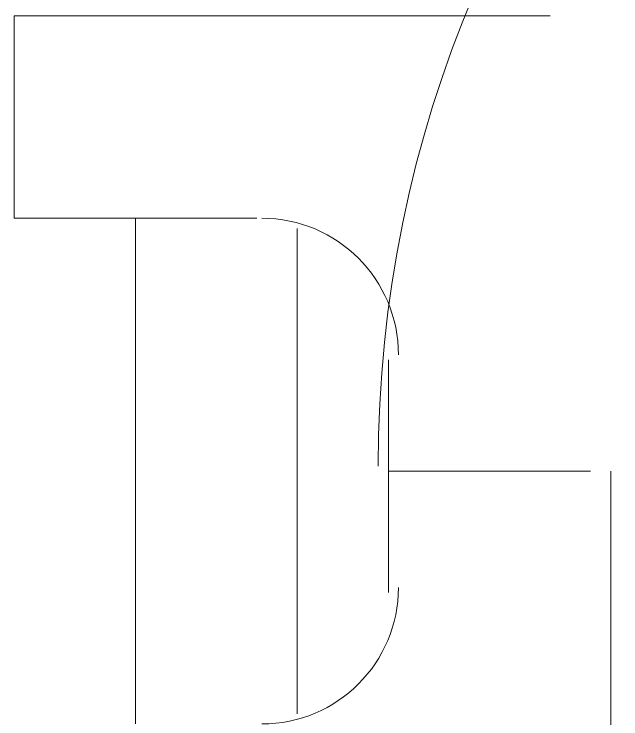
# Model space of a CAD drawing. Header units: millimetres. Extents: x 28 to 201, y 462 to 575.
# Drawn here: x 122.5968 to 122.6496, y 561.2462 to 561.3075 of the extents above; entities that cross this region are included whole.
import ezdxf

# ---------------------------------------------------------------- set-up
doc = ezdxf.new("R2010")
doc.units = ezdxf.units.MM
doc.layers.add('1- 3', color=3, linetype='Continuous')

# ---------------------------------------------------------------- blocks, each defined once
blk = doc.blocks.new('CTOBOM')
at = {"color": 0, "lineweight": 20}
for p, q in [((4.179641, -0.912593), (4.322218, -0.912593)), ((4.322218, -0.912593), (4.179641, -0.912593)), ((4.179641, -0.931955), (4.179641, -0.914353)), ((4.179641, -0.931955), (4.179641, -0.914353)), ((4.140036, -0.917873), (4.140036, -0.964519)), ((4.140036, -0.917873), (4.140036, -0.964519)), ((4.190202, -0.931955), (4.169959, -0.931955)), ((4.190202, -0.931955), (4.169959, -0.931955)), ((4.200763, -0.939876), (4.158518, -0.939876)), ((4.200763, -0.939876), (4.158518, -0.939876)), ((4.157638, -0.964519), (4.157638, -0.943396)), ((4.157638, -0.964519), (4.157638, -0.943396)), ((4.201644, -0.953958), (4.157638, -0.953958)), ((4.201644, -0.953958), (4.157638, -0.953958)), ((4.140036, -0.964519), (4.157638, -0.964519)), ((4.140036, -0.964519), (4.157638, -0.964519)), ((4.140036, -0.964519), (4.157638, -0.964519)), ((4.140036, -0.964519), (4.157638, -0.964519))]:
    blk.add_line(p, q, dxfattribs=at)
for points in [[(4.074027, -0.827662), (4.074027, -0.885748), (4.121115, -0.932835), (4.1792, -0.932835)], [(4.169519, -0.931075), (4.162958, -0.931075), (4.157638, -0.936395), (4.157638, -0.942956)], [(4.169519, -0.931075), (4.162958, -0.931075), (4.157638, -0.936395), (4.157638, -0.942956)], [(4.201644, -0.942956), (4.201644, -0.936395), (4.196324, -0.931075), (4.189762, -0.931075)], [(4.201644, -0.942956), (4.201644, -0.936395), (4.196324, -0.931075), (4.189762, -0.931075)]]:
    blk.add_open_spline(points, degree=3, dxfattribs=at)

msp = doc.modelspace()

# ---------------------------------------------------------------- block references
at = {"layer": '1- 3', "rotation": 270}
msp.add_blockref('CTOBOM', (123.561354, 565.447376), dxfattribs=at)

doc.saveas('drawing.dxf')
